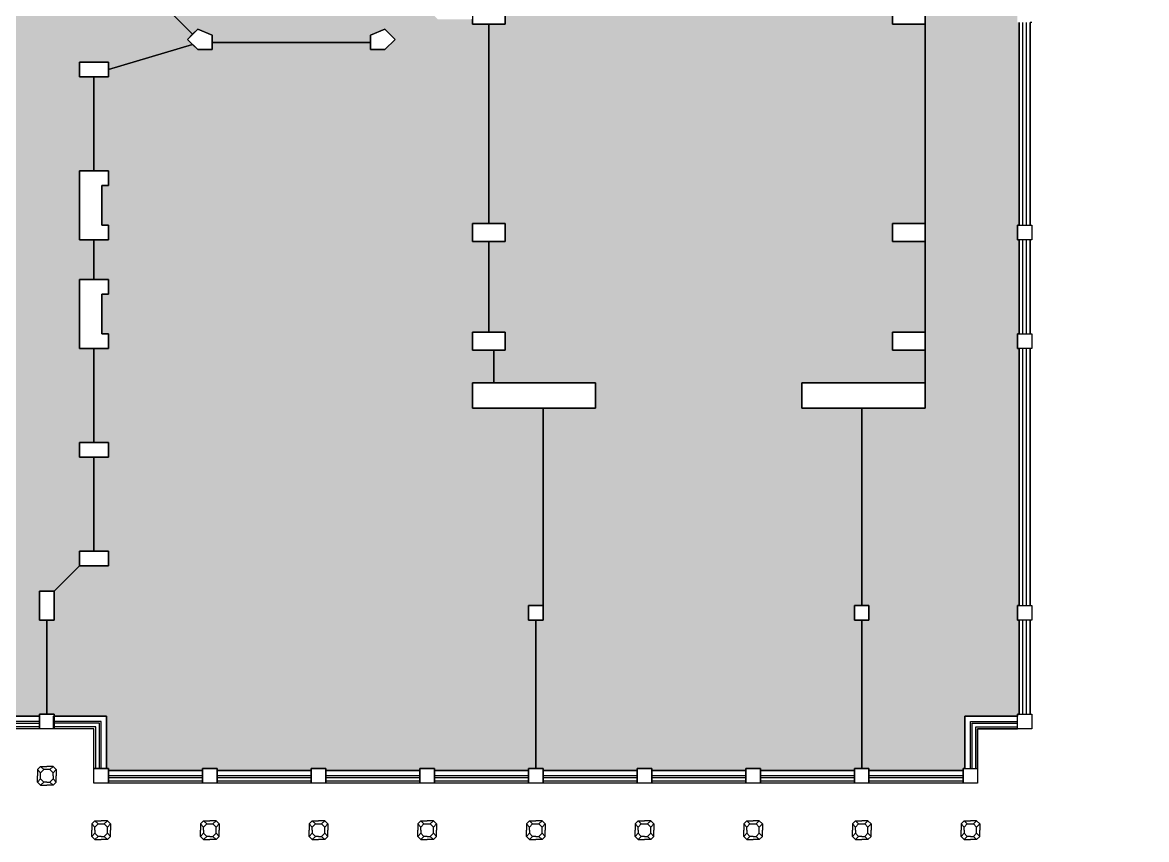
# Model space of a CAD drawing. Extents: x -78184 to 97130, y -50184 to 40272.
# Drawn here: x 4208 to 35244, y -41587 to -19029 of the extents above; entities that cross this region are included whole.
import ezdxf

# ---------------------------------------------------------------- set-up
doc = ezdxf.new("R2010")
doc.units = 0
doc.header["$LTSCALE"] = 750
doc.header["$MEASUREMENT"] = 0
for name, color, linetype in [('GROS$', 1, 'CONTINUOUS'), ('HL-TMP', 7, 'CONTINUOUS'), ('RM$', 5, 'CONTINUOUS'), ('WA_EXT', 7, 'CONTINUOUS'), ('WN', 4, 'CONTINUOUS')]:
    doc.layers.add(name, color=color, linetype=linetype)

msp = doc.modelspace()

# ---------------------------------------------------------------- hatches: boundary and pattern name
at = {"layer": 'HL-TMP', "linetype": 'Continuous', "true_color": 0x99cce0}
msp.add_hatch(color=151, dxfattribs=at).paths.add_polyline_path([(-13119, 10972), (-13319, 10972), (-13319, 11772), (-13119, 11772), (-13119, 15272), (-13406, 15393), (-13519, 15672), (-13403, 15954), (-13119, 16072), (-13119, 21372), (-13419, 21372), (-13419, 21972), (-13119, 21972), (-13119, 27372), (-13419, 27372), (-13419, 27972), (-13119, 27972), (-13119, 31897), (-13319, 31897), (-13319, 32447), (-12919, 32447), (-12919, 31897), (-13119, 31897), (-13119, 27972), (-12819, 27972), (-12819, 27372), (-13119, 27372), (-13119, 21972), (-12819, 21972), (-12819, 21372), (-13119, 21372), (-13119, 16072), (-12833, 15951), (-12719, 15672), (-12831, 15395), (-13119, 15272), (-13119, 11772), (-12919, 11772), (-12919, 10972), (-13119, 10972), (-13119, 5372), (-12919, 5372), (-12919, 5172), (-10219, 5172), (-10219, 5372), (-10019, 5372), (-10019, 4972), (-10219, 4972), (-10219, 5172), (-12919, 5172), (-12919, 4972), (-13119, 4972), (-13119, -628), (-12919, -628), (-12919, -1028), (-13119, -1028), (-13119, -6628), (-12919, -6628), (-12919, -7028), (-13119, -7028), (-13119, -12628), (-12919, -12628), (-12919, -13028), (-13119, -13028), (-13119, -15628), (-12919, -15628), (-9919, -15628), (-7319, -15628), (-6919, -15628), (-6919, -16428), (-7119, -16428), (-7119, -22468), (-6919, -22468), (-6919, -23328), (-7119, -23328), (-7119, -27828), (-6919, -27828), (-6919, -28688), (-7119, -28688), (-7119, -34728), (-6919, -34728), (-6919, -35528), (-7119, -35528), (-7119, -38128), (-6919, -38128), (-6919, -38178), (-5819, -38178), (-5819, -38128), (-5419, -38128), (-5419, -38178), (-4119, -38178), (-4119, -35528), (-4319, -35528), (-4319, -34728), (-4119, -34728), (-4119, -28688), (-4229, -28688), (-4229, -22468), (-4119, -22468), (-4119, -16128), (-4419, -16128), (-4419, -15528), (-3819, -15528), (-3819, -16128), (-4119, -16128), (-4119, -22468), (-4009, -22468), (-4009, -28688), (-4119, -28688), (-4119, -34728), (-3919, -34728), (-3919, -35528), (-4119, -35528), (-4119, -38178), (-1319, -38178), (-1319, -38128), (-1119, -38128), (-1119, -35528), (-1319, -35528), (-1319, -34428), (-1119, -34428), (-1119, -28688), (-1319, -28688), (-1319, -22468), (-1119, -22468), (-1119, -16728), (-1319, -16728), (-1319, -15628), (-3519, -13028), (-4319, -13028), (-4319, -12628), (-3519, -12628), (-3519, -7028), (-4319, -7028), (-4319, -6628), (-3519, -6628), (-3519, -1028), (-4319, -1028), (-4319, -628), (-3519, -628), (-3519, 4972), (-4319, 4972), (-4319, 5372), (-3919, 5372), (-3919, 10872), (-4419, 10872), (-4419, 11472), (-4341, 11472), (-4119, 11472), (-4119, 15272), (-4402, 15389), (-4519, 15672), (-4397, 15960), (-4119, 16072), (-4119, 21372), (-4419, 21372), (-4419, 21972), (-4119, 21972), (-4119, 27372), (-4419, 27372), (-4419, 27972), (-4119, 27972), (-4119, 31897), (-4319, 31897), (-4319, 32447), (-3919, 32447), (-3919, 31897), (-4119, 31897), (-4119, 27972), (-3819, 27972), (-3819, 27372), (-4119, 27372), (-4119, 21972), (-3819, 21972), (-3819, 21372), (-4119, 21372), (-4119, 16072), (-3826, 15944), (-3719, 15672), (-3861, 15366), (-4119, 15272), (-4119, 11472), (-3819, 11472), (-3819, 10872), (-3919, 10872), (-3919, 5372), (-3519, 5372), (-3519, -13028), (-1319, -15628), (-919, -15628), (-919, -16728), (-1119, -16728), (-1119, -22468), (-919, -22468), (-919, -28688), (-1119, -28688), (-1119, -34428), (-919, -34428), (-919, -35528), (-1119, -35528), (-1119, -38128), (-919, -38128), (-919, -38178), (4681, -38178), (4681, -38128), (4881, -38128), (4881, -35528), (4681, -35528), (4681, -34728), (5081, -34728), (5781, -34028), (5781, -33628), (6181, -33628), (6181, -31028), (5781, -31028), (5781, -30628), (6181, -30628), (6181, -28028), (5781, -28028), (5781, -26128), (6181, -26128), (6181, -25028), (5781, -25028), (5781, -23128), (6181, -23128), (6181, -20528), (5781, -20528), (5781, -20128), (6581, -20128), (6581, -20328), (8906, -19637), (8765, -19495), (8906, -19354), (8105, -18552), (7963, -18694), (7681, -18411), (7681, -18011), (6581, -17528), (5781, -17528), (5781, -17128), (5081, -16428), (4681, -16428), (4681, -15628), (5081, -15628), (5081, -16428), (5781, -17128), (6581, -17128), (6581, -17528), (7681, -18011), (7881, -18011), (7881, -16028), (7681, -16028), (7681, -15628), (7881, -15628), (7881, -13028), (7681, -13028), (7681, -12828), (6581, -12828), (6581, -13028), (5781, -13028), (5781, -12628), (6181, -12628), (6181, -7028), (5781, -7028), (5781, -6628), (6181, -6628), (6181, -1028), (5781, -1028), (5781, -628), (6181, -628), (6181, 4972), (5781, 4972), (5781, 5372), (6181, 5372), (6181, 10972), (5781, 10972), (5781, 11372), (6581, 11372), (6581, 10972), (6181, 10972), (6181, 5372), (6581, 5372), (6581, 4972), (6181, 4972), (6181, -628), (6581, -628), (6581, -1028), (6181, -1028), (6181, -6628), (6581, -6628), (6581, -7028), (6181, -7028), (6181, -12628), (6581, -12628), (6581, -12828), (7681, -12828), (7681, -12628), (7881, -12628), (8081, -12628), (8081, -13028), (7881, -13028), (7881, -15628), (8081, -15628), (8081, -16028), (7881, -16028), (7881, -18011), (8081, -18011), (8246, -18411), (8105, -18552), (8906, -19354), (9048, -19213), (9448, -19378), (9448, -19578), (13813, -19578), (13813, -19378), (14213, -19213), (14496, -19495), (14213, -19778), (13813, -19778), (13813, -19578), (9448, -19578), (9448, -19778), (9048, -19778), (8906, -19637), (6581, -20328), (6581, -20528), (6181, -20528), (6181, -23128), (6581, -23128), (6581, -23528), (6401, -23528), (6401, -24628), (6581, -24628), (6581, -25028), (6181, -25028), (6181, -26128), (6581, -26128), (6581, -26528), (6401, -26528), (6401, -27628), (6581, -27628), (6581, -28028), (6181, -28028), (6181, -30628), (6581, -30628), (6581, -31028), (6181, -31028), (6181, -33628), (6581, -33628), (6581, -34028), (5781, -34028), (5081, -34728), (5081, -35528), (4881, -35528), (4881, -38128), (5081, -38128), (5081, -38178), (6531, -38178), (6531, -39628), (6581, -39628), (6581, -39678), (9181, -39678), (9181, -39628), (9581, -39628), (9581, -39678), (12181, -39678), (12181, -39628), (12581, -39628), (12581, -39678), (15181, -39678), (15181, -39628), (15581, -39628), (15581, -39678), (18181, -39678), (18181, -39628), (18381, -39628), (18381, -35528), (18181, -35528), (18181, -35128), (18581, -35128), (18581, -29678), (16631, -29678), (16631, -28978), (17226, -28978), (17226, -28078), (16631, -28078), (16631, -27578), (17081, -27578), (17081, -25078), (16631, -25078), (16631, -24578), (17081, -24578), (17081, -19078), (16631, -19078), (16631, -18938), (15675, -18938), (15361, -18631), (15298, -18694), (15015, -18411), (15181, -18011), (15271, -18011), (15271, -16028), (15181, -16028), (15181, -15628), (15381, -15628), (15381, -13028), (15181, -13028), (15181, -12628), (15581, -12628), (15581, -12828), (16631, -12828), (16631, -12578), (17081, -12578), (17081, -7078), (16631, -7078), (16631, -6578), (17081, -6578), (17081, -1078), (16631, -1078), (16631, -578), (17081, -578), (17081, 4922), (16631, 4922), (16631, 5422), (17531, 5422), (17531, 4922), (17081, 4922), (17081, -578), (17531, -578), (17531, -1078), (17081, -1078), (17081, -6578), (17531, -6578), (17531, -7078), (17081, -7078), (17081, -12578), (17531, -12578), (17531, -13078), (16631, -13078), (16631, -12828), (15581, -12828), (15581, -13028), (15381, -13028), (15381, -15628), (15581, -15628), (15581, -15718), (16521, -15718), (16521, -15938), (15581, -15938), (15581, -16028), (15491, -16028), (15491, -18011), (15581, -18011), (15581, -18411), (15516, -18475), (15764, -18718), (16631, -18718), (16631, -18578), (17531, -18578), (17531, -19078), (17081, -19078), (17081, -24578), (17531, -24578), (17531, -25078), (17081, -25078), (17081, -27578), (17531, -27578), (17531, -28078), (17226, -28078), (17226, -28978), (20031, -28978), (20031, -29678), (18581, -29678), (18581, -35128), (18581, -35528), (18381, -35528), (18381, -39628), (18581, -39628), (18581, -39678), (21181, -39678), (21181, -39628), (21581, -39628), (21581, -39678), (24181, -39678), (24181, -39628), (24581, -39628), (24581, -39678), (27181, -39678), (27181, -39628), (27381, -39628), (27381, -35528), (27181, -35528), (27181, -35128), (27381, -35128), (27381, -29678), (25731, -29678), (25731, -28978), (29131, -28978), (29131, -28078), (28231, -28078), (28231, -27578), (29131, -27578), (29131, -25078), (28231, -25078), (28231, -24578), (29131, -24578), (29131, -19078), (28231, -19078), (28231, -18578), (29131, -18578), (29131, -13078), (28231, -13078), (28231, -12578), (29131, -12578), (29131, -7078), (28231, -7078), (28231, -6578), (29131, -6578), (29131, -1078), (28231, -1078), (28231, -578), (29131, -578), (29131, 4922), (28231, 4922), (28231, 5422), (29131, 5422), (29131, -28978), (29131, -29678), (27381, -29678), (27381, -35128), (27581, -35128), (27581, -35528), (27381, -35528), (27381, -39628), (27581, -39628), (27581, -39678), (30181, -39678), (30181, -39628), (30231, -39628), (30231, -38178), (31681, -38178), (31681, -38128), (31732, -38128), (31732, -35528), (31681, -35528), (31681, -35128), (31732, -35128), (31732, -28028), (31681, -28028), (31681, -27628), (31732, -27628), (31732, -25028), (31681, -25028), (31681, -24628), (31732, -24628), (31732, -19028), (31681, -19028), (31681, -18628), (31732, -18628), (31732, -13028), (31681, -13028), (31681, -12628), (31732, -12628), (31732, -7028), (31681, -7028), (31681, -6628), (32081, -6628), (32081, -6828), (33181, -6828), (33181, -6628), (33581, -6628), (33581, -6828), (39181, -6828), (39181, -6628), (39381, -6628), (39381, -1028), (39181, -1028), (39181, -628), (39381, -628), (37995, 4042), (37481, 4042), (37481, 4242), (35281, 4242), (35281, 4042), (34766, 4042), (32081, -628), (32081, -1028), (31681, -1028), (31681, -628), (32081, -628), (34766, 4042), (34506, 4487), (34679, 4587), (32081, 7972), (31681, 7972), (31681, 8372), (32081, 8372), (32081, 7972), (34679, 4587), (34852, 4688), (34995, 4442), (35281, 4442), (35281, 4242), (37481, 4242), (37481, 4442), (37766, 4442), (37909, 4688), (38255, 4487), (37995, 4042), (39381, -628), (39581, -628), (39581, -1028), (39381, -1028), (39381, -6628), (39581, -6628), (39581, -6828), (42181, -6828), (42181, -6628), (42581, -6628), (42581, -6828), (46921, -6828), (46921, -2024), (46021, -465), (46540, -165), (47440, -1724), (46921, -2024), (46921, -6828), (48181, -6828), (48181, -6628), (48581, -6628), (48581, -6828), (51181, -6828), (51181, -6628), (51581, -6628), (51581, -6828), (57181, -6828), (57181, -6628), (57581, -6628), (57581, -6828), (60181, -6828), (60181, -6628), (60581, -6628), (60581, -6828), (66181, -6828), (66181, -6628), (66381, -6628), (66381, -2028), (56336, -2028), (56336, -1028), (56181, -1028), (56181, -628), (56336, -628), (56336, 4278), (56086, 3845), (55644, 3590), (55344, 4110), (55645, 4284), (56181, 5211), (56181, 5559), (56361, 5559), (56361, 7372), (39488, 7372), (39956, 8181), (39161, 8641), (39161, 10927), (31217, 10927), (30872, 10726), (30728, 10972), (15436, 10972), (15436, 8989), (15581, 8989), (15581, 8589), (15298, 8306), (15195, 8409), (14394, 7607), (14496, 7505), (14213, 7222), (13813, 7222), (13813, 7367), (9448, 7367), (9448, 7222), (9048, 7222), (8765, 7505), (8867, 7607), (8066, 8409), (7963, 8306), (7681, 8589), (7681, 8989), (7826, 8989), (7826, 10972), (7595, 10972), (7595, 11372), (7771, 11372), (7771, 14172), (7771, 15472), (5781, 15472), (5781, 28684), (6001, 28684), (6001, 29584), (5781, 29584), (5781, 30472), (4681, 30472), (4681, 35222), (-25209, 35222), (-25209, 32447), (-24919, 32447), (-24919, 31897), (-25319, 31897), (-25319, 32337), (-27919, 32337), (-27919, 31897), (-28319, 31897), (-28319, 32337), (-30919, 32337), (-30919, 31897), (-31319, 31897), (-31319, 32337), (-33919, 32337), (-33919, 31897), (-34319, 31897), (-34319, 32337), (-36919, 32337), (-36919, 31897), (-37319, 31897), (-37319, 32337), (-39919, 32337), (-39919, 31897), (-40319, 31897), (-40319, 32447), (-25319, 32447), (-25319, 35222), (-41369, 35222), (-41369, 35972), (-45569, 35972), (-45569, 35222), (-51869, 35222), (-51869, 35122), (-52769, 35122), (-52769, 35222), (-57459, 35222), (-57459, 33272), (-57459, 29212), (-63469, 29212), (-63469, 28922), (-64369, 28922), (-64369, 29212), (-66869, 29212), (-66869, -4428), (-66918, -4428), (-66918, -12349), (-66919, -13829), (-65470, -13829), (-65470, -15277), (-65470, -35128), (-65419, -35128), (-65419, -35528), (-65471, -35528), (-65471, -39628), (-65419, -39628), (-65419, -39678), (-62819, -39678), (-62819, -39628), (-62619, -39628), (-62619, -35528), (-62819, -35528), (-62819, -35128), (-62619, -35128), (-62619, -29678), (-64369, -29678), (-64369, -28978), (-63560, -28978), (-63560, -28078), (-64369, -28078), (-64369, -27578), (-63919, -27578), (-63919, -25078), (-64369, -25078), (-64369, -24578), (-63919, -24578), (-63919, -19078), (-64369, -19078), (-64369, -18578), (-63919, -18578), (-63919, -13078), (-64369, -13078), (-64369, -12578), (-63919, -12578), (-63919, -7078), (-64369, -7078), (-64369, -6578), (-63919, -6578), (-63919, -1078), (-64369, -1078), (-64369, -578), (-63919, -578), (-63919, 4922), (-64369, 4922), (-64369, 5422), (-63919, 5422), (-63919, 10872), (-64419, 10872), (-64419, 11472), (-64119, 11472), (-64119, 16922), (-64369, 16922), (-64369, 17422), (-63919, 17422), (-63919, 22922), (-64369, 22922), (-64369, 23422), (-63469, 23422), (-63469, 23172), (-52769, 23172), (-52769, 23422), (-51869, 23422), (-51869, 28922), (-52769, 28922), (-52769, 29422), (-51869, 29422), (-51869, 23422), (-51869, 22922), (-52769, 22922), (-52769, 23172), (-63469, 23172), (-63469, 22922), (-63919, 22922), (-63919, 17422), (-63469, 17422), (-63469, 16922), (-64119, 16922), (-64119, 11472), (-63819, 11472), (-63819, 10872), (-63919, 10872), (-63919, 5422), (-63469, 5422), (-63469, 4922), (-63919, 4922), (-63919, -578), (-63469, -578), (-63469, -1078), (-63919, -1078), (-63919, -6578), (-63469, -6578), (-63469, -7078), (-63919, -7078), (-63919, -12578), (-63469, -12578), (-63469, -13078), (-63919, -13078), (-63919, -18578), (-63469, -18578), (-63469, -19078), (-63919, -19078), (-63919, -24578), (-63469, -24578), (-63469, -25078), (-63919, -25078), (-63919, -27578), (-63469, -27578), (-63469, -28078), (-63560, -28078), (-63560, -28978), (-60969, -28978), (-60969, -29678), (-62619, -29678), (-62619, -35128), (-62419, -35128), (-62419, -35528), (-62619, -35528), (-62619, -39628), (-62419, -39628), (-62419, -39678), (-59819, -39678), (-59819, -39628), (-59419, -39628), (-59419, -39678), (-56819, -39678), (-56819, -39628), (-56419, -39628), (-56419, -39678), (-53819, -39678), (-53819, -39628), (-53619, -39628), (-53619, -35528), (-53819, -35528), (-53819, -35128), (-53619, -35128), (-53619, -29678), (-55269, -29678), (-55269, -28978), (-51869, -28978), (-51869, -28078), (-52769, -28078), (-52769, -27578), (-51869, -27578), (-51869, -25078), (-52769, -25078), (-52769, -24578), (-51869, -24578), (-51869, -19078), (-52769, -19078), (-52769, -18578), (-51869, -18578), (-51869, -18718), (-51003, -18718), (-50755, -18475), (-50819, -18411), (-50819, -18011), (-50729, -18011), (-50729, -16028), (-50819, -16028), (-50819, -15938), (-51759, -15938), (-51759, -15718), (-50819, -15718), (-50819, -15628), (-50419, -15628), (-50419, -13028), (-50819, -13028), (-50819, -12628), (-51869, -12628), (-51869, -13078), (-52769, -13078), (-52769, -12578), (-51869, -12578), (-51869, -7078), (-52769, -7078), (-52769, -6578), (-51869, -6578), (-51869, -1078), (-52769, -1078), (-52769, -578), (-51869, -578), (-51869, 4922), (-52769, 4922), (-52769, 5422), (-51869, 5422), (-51869, 5172), (-50919, 5172), (-50919, 5372), (-50319, 5372), (-50319, 5172), (-47169, 5172), (-47169, 5372), (-46569, 5372), (-46569, 5172), (-43419, 5172), (-43419, 5372), (-42819, 5372), (-42819, 10972), (-43419, 10972), (-43419, 11172), (-46569, 11172), (-46569, 10972), (-47169, 10972), (-47169, 11172), (-50319, 11172), (-50319, 10972), (-50919, 10972), (-50919, 11372), (-51869, 11372), (-51869, 10872), (-56869, 10872), (-56869, 11472), (-51869, 11472), (-51869, 11372), (-50919, 11372), (-50319, 11372), (-50319, 11172), (-47169, 11172), (-47169, 11372), (-46569, 11372), (-46569, 11172), (-43419, 11172), (-43419, 11372), (-43119, 11372), (-43119, 15472), (-43539, 15472), (-43539, 15762), (-45199, 15762), (-45365, 15762), (-45365, 15472), (-50819, 15472), (-50819, 15672), (-51869, 15672), (-51869, 15422), (-52769, 15422), (-52769, 15922), (-52485, 15922), (-52485, 16922), (-52769, 16922), (-52769, 17422), (-51869, 17422), (-51869, 16922), (-52375, 16922), (-52375, 15922), (-51869, 15922), (-51869, 15672), (-50819, 15672), (-50819, 15872), (-50719, 15872), (-50719, 17855), (-50819, 17855), (-50819, 18255), (-50537, 18537), (-50466, 18467), (-49664, 19268), (-49735, 19339), (-49452, 19622), (-49052, 19622), (-49052, 19522), (-44687, 19522), (-44687, 19622), (-44287, 19622), (-44004, 19339), (-44074, 19268), (-43273, 18467), (-43202, 18537), (-42919, 18255), (-42919, 17855), (-43019, 17855), (-43019, 15872), (-42919, 15872), (-42919, 15472), (-43119, 15472), (-43119, 11372), (-42819, 11372), (-42819, 4972), (-43419, 4972), (-43419, 5172), (-46569, 5172), (-46569, 4972), (-47169, 4972), (-47169, 5172), (-50319, 5172), (-50319, 4972), (-50919, 4972), (-50919, 5172), (-51869, 5172), (-51869, -7078), (-51869, -12628), (-50419, -12628), (-50419, -15628), (-50419, -16028), (-50509, -16028), (-50509, -18011), (-50419, -18011), (-50254, -18411), (-50537, -18694), (-50600, -18631), (-50913, -18938), (-49735, -19495), (-49452, -19213), (-49052, -19378), (-49052, -19778), (-49452, -19778), (-49735, -19495), (-50913, -18938), (-51869, -18938), (-51869, -19078), (-51869, -24578), (-51869, -28978), (-51869, -29678), (-53619, -29678), (-53619, -35128), (-53419, -35128), (-53419, -35528), (-53619, -35528), (-53619, -39628), (-53419, -39628), (-53419, -39678), (-50819, -39678), (-50819, -39628), (-50419, -39628), (-50419, -39678), (-47819, -39678), (-47819, -39628), (-47419, -39628), (-47419, -39678), (-44819, -39678), (-44819, -39628), (-44419, -39628), (-44419, -39678), (-41819, -39678), (-41819, -39628), (-41769, -39628), (-41769, -38178), (-40304, -38178), (-40304, -38128), (-40104, -38128), (-40104, -35528), (-40319, -35528), (-40319, -34728), (-41019, -34028), (-41819, -34028), (-41819, -33628), (-41019, -33628), (-41019, -31028), (-41819, -31028), (-41819, -30628), (-41019, -30628), (-41019, -28028), (-41819, -28028), (-41819, -27628), (-41639, -27628), (-41639, -26528), (-41819, -26528), (-41819, -26128), (-41019, -26128), (-41019, -25028), (-41819, -25028), (-41819, -24628), (-41639, -24628), (-41639, -23528), (-41819, -23528), (-41819, -23128), (-41019, -23128), (-41019, -20528), (-41819, -20528), (-41819, -20128), (-41019, -20128), (-41019, -17528), (-41819, -17528), (-42919, -18011), (-42919, -18411), (-43202, -18694), (-43485, -18411), (-44287, -19213), (-44004, -19495), (-44287, -19778), (-44687, -19778), (-44687, -19378), (-44287, -19213), (-43485, -18411), (-43319, -18011), (-42919, -18011), (-41819, -17528), (-41819, -17128), (-42919, -16028), (-43319, -16028), (-43319, -15628), (-42919, -15628), (-42919, -16028), (-41819, -17128), (-41019, -17128), (-40319, -16428), (-40319, -15628), (-41019, -13028), (-41819, -13028), (-41819, -12628), (-42919, -12628), (-42919, -13028), (-43319, -13028), (-43319, -12628), (-41819, -12628), (-41019, -12628), (-41019, -7028), (-41819, -7028), (-41819, -6628), (-41019, -6628), (-41019, -1028), (-41819, -1028), (-41819, -628), (-41019, -628), (-41019, 4972), (-41819, 4972), (-41819, 5372), (-41019, 5372), (-41019, 10972), (-41819, 10972), (-41819, 11372), (-41019, 11372), (-41019, 15472), (-41819, 15472), (-41819, 15872), (-41019, 15872), (-41019, 21472), (-41819, 21472), (-41819, 21872), (-41019, 21872), (-41019, 27472), (-41819, 27472), (-41819, 27872), (-41019, 27872), (-41019, 30472), (-41819, 30472), (-41819, 30872), (-41019, 30872), (-41019, 21872), (-41019, -12628), (-41019, -13028), (-40319, -15628), (-39919, -15628), (-39919, -16428), (-40319, -16428), (-41019, -17128), (-41019, -33628), (-41019, -34028), (-40319, -34728), (-40119, -34728), (-39919, -34728), (-39919, -35528), (-40104, -35528), (-40104, -38128), (-39904, -38128), (-39904, -38178), (-34319, -38178), (-34319, -38128), (-34119, -38128), (-34119, -35528), (-34319, -35528), (-34319, -34428), (-34119, -34428), (-34119, -28688), (-34319, -28688), (-34319, -22468), (-33919, -22468), (-33919, -28688), (-31229, -28688), (-31229, -22468), (-31009, -22468), (-31009, -28688), (-28319, -28688), (-28319, -27828), (-27919, -27828), (-27919, -23328), (-28319, -23328), (-28319, -22468), (-27919, -22468), (-27919, -28688), (-34119, -28688), (-34119, -34428), (-33919, -34428), (-33919, -35528), (-34119, -35528), (-34119, -38128), (-33919, -38128), (-33919, -38178), (-29819, -38178), (-29819, -38128), (-29419, -38128), (-29419, -38178), (-28319, -38178), (-28319, -38128), (-27919, -38128), (-27919, -38178), (-25319, -38178), (-25319, -38128), (-24919, -38128), (-24919, -38178), (-23819, -38178), (-23819, -38128), (-23419, -38128), (-23419, -38178), (-20819, -38178), (-20819, -38128), (-20419, -38128), (-20419, -38178), (-19319, -38178), (-19319, -38128), (-18919, -38128), (-18919, -38178), (-16319, -38178), (-16319, -38128), (-15919, -38128), (-15919, -38178), (-14819, -38178), (-14819, -38128), (-14419, -38128), (-14419, -38178), (-13119, -38178), (-13119, -35528), (-13319, -35528), (-13319, -34728), (-15919, -34728), (-15919, -35528), (-16319, -35528), (-16319, -34728), (-18919, -34728), (-18919, -35528), (-19319, -35528), (-19319, -34728), (-21919, -34728), (-21919, -35528), (-22319, -35528), (-22319, -34728), (-24919, -34728), (-24919, -35528), (-25319, -35528), (-25319, -34728), (-27919, -34728), (-27919, -35528), (-28319, -35528), (-28319, -34728), (-30919, -34728), (-30919, -35528), (-31319, -35528), (-31319, -34728), (-12919, -34728), (-12919, -35528), (-13119, -35528), (-13119, -38178), (-11819, -38178), (-11819, -38128), (-11619, -38128), (-11419, -38128), (-11419, -38178), (-10319, -38178), (-10319, -38128), (-10119, -38128), (-10119, -35528), (-10319, -35528), (-10319, -34728), (-10119, -34728), (-10119, -28688), (-13609, -28688), (-13609, -28088), (-16009, -28088), (-16009, -28688), (-19229, -28688), (-19229, -28088), (-21629, -28088), (-21629, -28688), (-25229, -28688), (-25229, -22468), (-21899, -22468), (-20429, -22468), (-16819, -22468), (-13919, -22468), (-10279, -22468), (-10009, -22468), (-10009, -28688), (-10119, -28688), (-10119, -34728), (-9919, -34728), (-9919, -35528), (-10119, -35528), (-10119, -38128), (-9919, -38128), (-9919, -38178), (-7319, -38178), (-7319, -38128), (-7119, -38128), (-7119, -35528), (-7319, -35528), (-7319, -34728), (-7119, -34728), (-7119, -28688), (-7319, -28688), (-7319, -27828), (-7119, -27828), (-7119, -23328), (-7319, -23328), (-7319, -22468), (-7119, -22468), (-7119, -16428), (-7319, -16428), (-7319, -15628), (-9919, -15628), (-9919, -16428), (-10319, -16428), (-10319, -15628), (-12919, -15628), (-12919, -16428), (-13319, -16428), (-13319, -16028), (-15919, -16028), (-15919, -16428), (-16319, -16428), (-16319, -16028), (-18919, -16028), (-18919, -16428), (-19319, -16428), (-19319, -16028), (-21919, -16028), (-21919, -16428), (-22319, -16428), (-22319, -16028), (-24919, -16028), (-24919, -16428), (-25319, -16428), (-25319, -16028), (-27919, -16028), (-27919, -16428), (-28319, -16428), (-28319, -16028), (-30919, -16028), (-30919, -16428), (-31319, -16428), (-31319, -16028), (-33919, -16028), (-33919, -16728), (-34319, -16728), (-34319, -16178), (-34319, -15628), (-33919, -15628), (-33919, -16028), (-31319, -16028), (-31319, -15628), (-31119, -15628), (-31119, -13028), (-31719, -13028), (-31719, -12628), (-31319, -12628), (-31319, -7028), (-31719, -7028), (-31719, -6628), (-31319, -6628), (-31319, -1028), (-31719, -1028), (-31719, -628), (-31319, -628), (-31319, 4972), (-31719, 4972), (-31719, 5372), (-31319, 5372), (-31319, 10872), (-31419, 10872), (-31419, 11472), (-31119, 11472), (-31119, 15272), (-31423, 15411), (-31519, 15672), (-31390, 15966), (-31119, 16072), (-31119, 21372), (-31419, 21372), (-31419, 21972), (-31119, 21972), (-31119, 27372), (-31419, 27372), (-31419, 27972), (-30819, 27972), (-30819, 27372), (-31119, 27372), (-31119, 21972), (-30819, 21972), (-30819, 21372), (-31119, 21372), (-31119, 16072), (-30836, 15954), (-30719, 15672), (-30830, 15395), (-31119, 15272), (-31119, 11472), (-30819, 11472), (-30819, 10872), (-31319, 10872), (-31319, 5372), (-30919, 5372), (-30919, 4972), (-31319, 4972), (-31319, -628), (-30919, -628), (-30919, -1028), (-31319, -1028), (-31319, -6628), (-30919, -6628), (-30919, -7028), (-31319, -7028), (-31319, -12628), (-30919, -12628), (-30919, -13028), (-31119, -13028), (-31119, -15628), (-30919, -15628), (-30919, -16028), (-28319, -16028), (-28319, -15628), (-27919, -15628), (-27919, -16028), (-25319, -16028), (-25319, -15628), (-24919, -15628), (-24919, -16028), (-22319, -16028), (-22319, -15628), (-22119, -15628), (-22119, -13028), (-22319, -13028), (-22319, -12628), (-22119, -12628), (-22119, -7028), (-22319, -7028), (-22319, -6628), (-22119, -6628), (-22119, -1028), (-22319, -1028), (-22319, -628), (-22119, -628), (-22119, 4972), (-22319, 4972), (-22319, 5372), (-22119, 5372), (-22119, 10972), (-22319, 10972), (-22319, 11772), (-22119, 11772), (-22119, 15272), (-22409, 15396), (-22519, 15672), (-22400, 15957), (-22119, 16072), (-22119, 21372), (-22419, 21372), (-22419, 21972), (-22119, 21972), (-22119, 27372), (-22419, 27372), (-22419, 27972), (-22119, 27972), (-22119, 31897), (-22319, 31897), (-22319, 32447), (-21919, 32447), (-21919, 32172), (-19319, 32172), (-19319, 32447), (-18919, 32447), (-18919, 32172), (-16319, 32172), (-16319, 32447), (-15919, 32447), (-15919, 31897), (-16319, 31897), (-16319, 32172), (-18919, 32172), (-18919, 31897), (-19319, 31897), (-19319, 32172), (-21919, 32172), (-21919, 31897), (-22119, 31897), (-22119, 27972), (-21819, 27972), (-21819, 27372), (-22119, 27372), (-22119, 21972), (-21819, 21972), (-21819, 21372), (-22119, 21372), (-22119, 16072), (-21844, 15962), (-21719, 15672), (-21844, 15382), (-22119, 15272), (-22119, 11772), (-21919, 11772), (-21919, 10972), (-22119, 10972), (-22119, 5372), (-21919, 5372), (-21919, 4972), (-22119, 4972), (-22119, -628), (-21919, -628), (-21919, -1028), (-22119, -1028), (-22119, -6628), (-21919, -6628), (-21919, -7028), (-22119, -7028), (-22119, -12628), (-21919, -12628), (-21919, -13028), (-22119, -13028), (-22119, -15628), (-21919, -15628), (-21919, -16028), (-19319, -16028), (-19319, -15628), (-18919, -15628), (-18919, -16028), (-16319, -16028), (-16319, -15628), (-15919, -15628), (-15919, -16028), (-13319, -16028), (-13319, -15628), (-13119, -15628), (-13119, -13028), (-13319, -13028), (-13319, -12628), (-13119, -12628), (-13119, -7028), (-13319, -7028), (-13319, -6628), (-13119, -6628), (-13119, -1028), (-13319, -1028), (-13319, -628), (-13119, -628), (-13119, 4972), (-13319, 4972), (-13319, 5372), (-13119, 5372)], flags=16)

# ---------------------------------------------------------------- linework, layer by layer
at = {"layer": 'GROS$', "linetype": 'Continuous', "flags": 128}
for points in [[(31732, -19028), (31732, -24628), (31681, -24628), (31681, -25028), (31732, -25028), (31732, -27628), (31681, -27628), (31681, -28028), (31732, -28028), (31732, -35128), (31681, -35128), (31681, -35528), (31732, -35528), (31732, -38128), (31681, -38128), (31681, -38178), (30231, -38178), (30231, -39628), (30181, -39628), (30181, -39678), (27581, -39678), (27581, -39628), (27381, -39628), (27381, -35528), (27581, -35528), (27581, -35128), (27381, -35128), (27381, -29678), (29131, -29678), (29131, -28978), (29131, 5422)], [(8105, -18552), (8906, -19354), (8765, -19495), (8906, -19637), (6581, -20328), (6581, -20128), (5781, -20128), (5781, -20528), (6181, -20528), (6181, -23128), (5781, -23128), (5781, -25028), (6181, -25028), (6181, -26128), (5781, -26128), (5781, -28028), (6181, -28028), (6181, -30628), (5781, -30628), (5781, -31028), (6181, -31028), (6181, -33628), (5781, -33628), (5781, -34028), (5081, -34728), (4681, -34728), (4681, -35528), (4881, -35528), (4881, -38128), (4681, -38128), (4681, -38178), (-919, -38178)], [(16631, -18938), (16631, -19078), (17081, -19078), (17081, -24578), (16631, -24578), (16631, -25078), (17081, -25078), (17081, -27578), (16631, -27578), (16631, -28078), (17226, -28078), (17226, -28978), (16631, -28978), (16631, -29678), (18581, -29678), (18581, -35128), (18181, -35128), (18181, -35528), (18381, -35528), (18381, -39628), (18181, -39628), (18181, -39678), (15581, -39678), (15581, -39628), (15181, -39628), (15181, -39678), (12581, -39678), (12581, -39628), (12181, -39628), (12181, -39678), (9581, -39678), (9581, -39628), (9181, -39628), (9181, -39678), (6581, -39678), (6581, -39628), (6531, -39628), (6531, -38178), (5081, -38178), (5081, -38128), (4881, -38128), (4881, -35528), (5081, -35528), (5081, -34728), (5781, -34028), (6581, -34028), (6581, -33628), (6181, -33628), (6181, -31028), (6581, -31028), (6581, -30628), (6181, -30628), (6181, -28028), (6581, -28028), (6581, -27628), (6401, -27628), (6401, -26528), (6581, -26528), (6581, -26128), (6181, -26128), (6181, -25028), (6581, -25028), (6581, -24628), (6401, -24628), (6401, -23528), (6581, -23528), (6581, -23128), (6181, -23128), (6181, -20528), (6581, -20528), (6581, -20328), (8906, -19637), (9048, -19778), (9448, -19778), (9448, -19578), (13813, -19578), (13813, -19778), (14213, -19778), (14496, -19495), (14213, -19213), (13813, -19378), (13813, -19578), (9448, -19578), (9448, -19378), (9048, -19213), (8906, -19354), (8105, -18552)], [(28231, -18578), (28231, -19078), (29131, -19078), (29131, -24578), (28231, -24578), (28231, -25078), (29131, -25078), (29131, -27578), (28231, -27578), (28231, -28078), (29131, -28078), (29131, -28978), (25731, -28978), (25731, -29678), (27381, -29678), (27381, -35128), (27181, -35128), (27181, -35528), (27381, -35528), (27381, -39628), (27181, -39628), (27181, -39678), (24581, -39678), (24581, -39628), (24181, -39628), (24181, -39678), (21581, -39678), (21581, -39628), (21181, -39628), (21181, -39678), (18581, -39678), (18581, -39628), (18381, -39628), (18381, -35528), (18581, -35528), (18581, -35128), (18581, -29678), (20031, -29678), (20031, -28978), (17226, -28978), (17226, -28078), (17531, -28078), (17531, -27578), (17081, -27578), (17081, -25078), (17531, -25078), (17531, -24578), (17081, -24578), (17081, -19078), (17531, -19078), (17531, -18578)], [(32081, -19028), (32029, -19030), (32029, -24628), (32081, -24628), (32081, -25028), (32029, -25028), (32029, -27628), (32081, -27628), (32081, -28028), (32029, -28028), (32029, -35128), (32081, -35128), (32081, -35528), (32029, -35528), (32029, -38128), (32081, -38128), (32081, -38528), (30581, -38528), (30581, -40028), (6181, -40028), (6181, -38528), (-41419, -38528)]]:
    msp.add_lwpolyline(points, dxfattribs=at)
at = {"layer": 'RM$', "linetype": 'Continuous', "flags": 128}
for points in [[(29131, 5422), (29131, -28978), (29131, -29678), (27381, -29678), (27381, -35128), (27581, -35128), (27581, -35528), (27381, -35528), (27381, -39628), (27581, -39628), (27581, -39678), (30181, -39678), (30181, -39628), (30231, -39628), (30231, -38178), (31681, -38178), (31681, -38128), (31732, -38128), (31732, -35528), (31681, -35528), (31681, -35128), (31732, -35128), (31732, -28028), (31681, -28028), (31681, -27628), (31732, -27628), (31732, -25028), (31681, -25028), (31681, -24628), (31732, -24628), (31732, -19028)], [(-919, -38178), (4681, -38178), (4681, -38128), (4881, -38128), (4881, -35528), (4681, -35528), (4681, -34728), (5081, -34728), (5781, -34028), (5781, -33628), (6181, -33628), (6181, -31028), (5781, -31028), (5781, -30628), (6181, -30628), (6181, -28028), (5781, -28028), (5781, -26128), (6181, -26128), (6181, -25028), (5781, -25028), (5781, -23128), (6181, -23128), (6181, -20528), (5781, -20528), (5781, -20128), (6581, -20128), (6581, -20328), (8906, -19637), (8765, -19495), (8906, -19354), (8105, -18552)], [(8105, -18552), (8906, -19354), (9048, -19213), (9448, -19378), (9448, -19578), (13813, -19578), (13813, -19378), (14213, -19213), (14496, -19495), (14213, -19778), (13813, -19778), (13813, -19578), (9448, -19578), (9448, -19778), (9048, -19778), (8906, -19637), (6581, -20328), (6581, -20528), (6181, -20528), (6181, -23128), (6581, -23128), (6581, -23528), (6401, -23528), (6401, -24628), (6581, -24628), (6581, -25028), (6181, -25028), (6181, -26128), (6581, -26128), (6581, -26528), (6401, -26528), (6401, -27628), (6581, -27628), (6581, -28028), (6181, -28028), (6181, -30628), (6581, -30628), (6581, -31028), (6181, -31028), (6181, -33628), (6581, -33628), (6581, -34028), (5781, -34028), (5081, -34728), (5081, -35528), (4881, -35528), (4881, -38128), (5081, -38128), (5081, -38178), (6531, -38178), (6531, -39628), (6581, -39628), (6581, -39678), (9181, -39678), (9181, -39628), (9581, -39628), (9581, -39678), (12181, -39678), (12181, -39628), (12581, -39628), (12581, -39678), (15181, -39678), (15181, -39628), (15581, -39628), (15581, -39678), (18181, -39678), (18181, -39628), (18381, -39628), (18381, -35528), (18181, -35528), (18181, -35128), (18581, -35128), (18581, -29678), (16631, -29678), (16631, -28978), (17226, -28978), (17226, -28078), (16631, -28078), (16631, -27578), (17081, -27578), (17081, -25078), (16631, -25078), (16631, -24578), (17081, -24578), (17081, -19078), (16631, -19078), (16631, -18938)], [(17531, -18578), (17531, -19078), (17081, -19078), (17081, -24578), (17531, -24578), (17531, -25078), (17081, -25078), (17081, -27578), (17531, -27578), (17531, -28078), (17226, -28078), (17226, -28978), (20031, -28978), (20031, -29678), (18581, -29678), (18581, -35128), (18581, -35528), (18381, -35528), (18381, -39628), (18581, -39628), (18581, -39678), (21181, -39678), (21181, -39628), (21581, -39628), (21581, -39678), (24181, -39678), (24181, -39628), (24581, -39628), (24581, -39678), (27181, -39678), (27181, -39628), (27381, -39628), (27381, -35528), (27181, -35528), (27181, -35128), (27381, -35128), (27381, -29678), (25731, -29678), (25731, -28978), (29131, -28978), (29131, -28078), (28231, -28078), (28231, -27578), (29131, -27578), (29131, -25078), (28231, -25078), (28231, -24578), (29131, -24578), (29131, -19078), (28231, -19078), (28231, -18578)]]:
    msp.add_lwpolyline(points, dxfattribs=at)
at = {"layer": 'WA_EXT', "linetype": 'Continuous'}
for p, q in [((8765, -19495), (9048, -19213)), ((9048, -19213), (9448, -19378)), ((13813, -19378), (14213, -19213)), ((14496, -19495), (14213, -19213)), ((31732, -24628), (31732, -19030)), ((32029, -24628), (32029, -19030)), ((9048, -19778), (8765, -19495)), ((9448, -19778), (9448, -19378)), ((13813, -19778), (13813, -19378)), ((14213, -19778), (14496, -19495)), ((9048, -19778), (9448, -19778)), ((14213, -19778), (13813, -19778)), ((5781, -20128), (5781, -20528)), ((6581, -20128), (5781, -20128)), ((6581, -20528), (6581, -20128)), ((6581, -20528), (5781, -20528)), ((5781, -25028), (5781, -23128)), ((5781, -23128), (6581, -23128)), ((6581, -23128), (6581, -23528)), ((6401, -23528), (6401, -24628)), ((6581, -23528), (6401, -23528)), ((6401, -24628), (6581, -24628)), ((6581, -25028), (6581, -24628)), ((6581, -25028), (5781, -25028)), ((31732, -27628), (31732, -25028)), ((32029, -27628), (32029, -25028)), ((5781, -28028), (5781, -26128)), ((5781, -26128), (6581, -26128)), ((6581, -26128), (6581, -26528)), ((6401, -26528), (6401, -27628)), ((6581, -26528), (6401, -26528)), ((6401, -27628), (6581, -27628)), ((6581, -28028), (6581, -27628)), ((6581, -28028), (5781, -28028)), ((31732, -35128), (31732, -28028)), ((32029, -35128), (32029, -28028)), ((5781, -30628), (5781, -31028)), ((6581, -30628), (5781, -30628)), ((6581, -31028), (6581, -30628)), ((6581, -31028), (5781, -31028)), ((5781, -33628), (5781, -34028)), ((6581, -33628), (5781, -33628)), ((6581, -34028), (6581, -33628)), ((6581, -34028), (5781, -34028)), ((5081, -34728), (4681, -34728)), ((4681, -35528), (4681, -34728)), ((5081, -35528), (5081, -34728)), ((4681, -35528), (5081, -35528)), ((31732, -38128), (31732, -35528)), ((32029, -38128), (32029, -35528)), ((4622, -39656), (4708, -39570)), ((4708, -39742), (4622, -39656)), ((4622, -39656), (4622, -39828)), ((4794, -39656), (4708, -39570)), ((4708, -39570), (4881, -39570)), ((4708, -39742), (4794, -39656)), ((4881, -39656), (4794, -39656)), ((5053, -39570), (4881, -39570)), ((4967, -39656), (4881, -39656)), ((4967, -39656), (5053, -39570)), ((4967, -39656), (5053, -39742)), ((5139, -39656), (5053, -39570)), ((5053, -39742), (5139, -39656)), ((5139, -39656), (5139, -39828)), ((4622, -40000), (4622, -39828)), ((4708, -39914), (4622, -40000)), ((4622, -40000), (4708, -40087)), ((4708, -39828), (4708, -39742)), ((4708, -39914), (4708, -39828)), ((4794, -40000), (4708, -39914)), ((4794, -40000), (4708, -40087)), ((4881, -40000), (4794, -40000)), ((4881, -40000), (4967, -40000)), ((5053, -39914), (4967, -40000)), ((4967, -40000), (5053, -40087)), ((5053, -39828), (5053, -39742)), ((5053, -39828), (5053, -39914)), ((5053, -39914), (5139, -40000)), ((5139, -40000), (5053, -40087)), ((5139, -40000), (5139, -39828)), ((4708, -40087), (4881, -40087)), ((5053, -40087), (4881, -40087)), ((6122, -41156), (6208, -41070)), ((6208, -41242), (6122, -41156)), ((6122, -41156), (6122, -41328)), ((6294, -41156), (6208, -41070)), ((6208, -41070), (6381, -41070)), ((6294, -41156), (6208, -41242)), ((6208, -41328), (6208, -41242)), ((6294, -41156), (6381, -41156)), ((6553, -41070), (6381, -41070)), ((6381, -41156), (6467, -41156)), ((6467, -41156), (6553, -41070)), ((6553, -41242), (6467, -41156)), ((6639, -41156), (6553, -41070)), ((6553, -41242), (6639, -41156)), ((6553, -41328), (6553, -41242)), ((6639, -41156), (6639, -41328)), ((9122, -41156), (9208, -41070)), ((9208, -41242), (9122, -41156)), ((9122, -41156), (9122, -41328)), ((9294, -41156), (9208, -41070)), ((9208, -41070), (9381, -41070)), ((9294, -41156), (9208, -41242)), ((9208, -41328), (9208, -41242)), ((9294, -41156), (9381, -41156)), ((9553, -41070), (9381, -41070)), ((9381, -41156), (9467, -41156)), ((9467, -41156), (9553, -41070)), ((9553, -41242), (9467, -41156)), ((9639, -41156), (9553, -41070)), ((9553, -41242), (9639, -41156)), ((9553, -41328), (9553, -41242)), ((9639, -41156), (9639, -41328)), ((12122, -41156), (12208, -41070)), ((12208, -41242), (12122, -41156)), ((12122, -41156), (12122, -41328)), ((12294, -41156), (12208, -41070)), ((12208, -41070), (12381, -41070)), ((12294, -41156), (12208, -41242)), ((12208, -41328), (12208, -41242)), ((12294, -41156), (12381, -41156)), ((12553, -41070), (12381, -41070)), ((12381, -41156), (12467, -41156)), ((12467, -41156), (12553, -41070)), ((12553, -41242), (12467, -41156)), ((12639, -41156), (12553, -41070)), ((12553, -41242), (12639, -41156)), ((12553, -41328), (12553, -41242)), ((12639, -41156), (12639, -41328)), ((15122, -41156), (15208, -41070)), ((15208, -41242), (15122, -41156)), ((15122, -41156), (15122, -41328)), ((15294, -41156), (15208, -41070)), ((15208, -41070), (15381, -41070)), ((15294, -41156), (15208, -41242)), ((15208, -41328), (15208, -41242)), ((15294, -41156), (15381, -41156)), ((15553, -41070), (15381, -41070)), ((15381, -41156), (15467, -41156)), ((15467, -41156), (15553, -41070)), ((15553, -41242), (15467, -41156)), ((15639, -41156), (15553, -41070)), ((15553, -41242), (15639, -41156)), ((15553, -41328), (15553, -41242)), ((15639, -41156), (15639, -41328)), ((18122, -41156), (18208, -41070)), ((18208, -41242), (18122, -41156)), ((18122, -41156), (18122, -41328)), ((18294, -41156), (18208, -41070)), ((18208, -41070), (18381, -41070)), ((18294, -41156), (18208, -41242)), ((18208, -41328), (18208, -41242)), ((18294, -41156), (18381, -41156)), ((18553, -41070), (18381, -41070)), ((18381, -41156), (18467, -41156)), ((18467, -41156), (18553, -41070)), ((18553, -41242), (18467, -41156)), ((18639, -41156), (18553, -41070)), ((18553, -41242), (18639, -41156)), ((18553, -41328), (18553, -41242)), ((18639, -41156), (18639, -41328)), ((21122, -41156), (21208, -41070)), ((21208, -41242), (21122, -41156)), ((21122, -41156), (21122, -41328)), ((21294, -41156), (21208, -41070)), ((21208, -41070), (21381, -41070)), ((21294, -41156), (21208, -41242)), ((21208, -41328), (21208, -41242)), ((21294, -41156), (21381, -41156)), ((21553, -41070), (21381, -41070)), ((21381, -41156), (21467, -41156)), ((21467, -41156), (21553, -41070)), ((21553, -41242), (21467, -41156)), ((21639, -41156), (21553, -41070)), ((21553, -41242), (21639, -41156)), ((21553, -41328), (21553, -41242)), ((21639, -41156), (21639, -41328)), ((24122, -41156), (24208, -41070)), ((24208, -41242), (24122, -41156)), ((24122, -41156), (24122, -41328)), ((24294, -41156), (24208, -41070)), ((24208, -41070), (24381, -41070)), ((24294, -41156), (24208, -41242)), ((24208, -41328), (24208, -41242)), ((24294, -41156), (24381, -41156)), ((24553, -41070), (24381, -41070)), ((24381, -41156), (24467, -41156)), ((24467, -41156), (24553, -41070)), ((24553, -41242), (24467, -41156)), ((24639, -41156), (24553, -41070)), ((24553, -41242), (24639, -41156)), ((24553, -41328), (24553, -41242)), ((24639, -41156), (24639, -41328)), ((27122, -41156), (27208, -41070)), ((27208, -41242), (27122, -41156)), ((27122, -41156), (27122, -41328)), ((27294, -41156), (27208, -41070)), ((27208, -41070), (27381, -41070)), ((27294, -41156), (27208, -41242)), ((27208, -41328), (27208, -41242)), ((27294, -41156), (27381, -41156)), ((27553, -41070), (27381, -41070)), ((27381, -41156), (27467, -41156)), ((27467, -41156), (27553, -41070)), ((27553, -41242), (27467, -41156)), ((27639, -41156), (27553, -41070)), ((27553, -41242), (27639, -41156)), ((27553, -41328), (27553, -41242)), ((27639, -41156), (27639, -41328)), ((30122, -41156), (30208, -41070)), ((30208, -41242), (30122, -41156)), ((30122, -41156), (30122, -41328)), ((30294, -41156), (30208, -41070)), ((30208, -41070), (30381, -41070)), ((30294, -41156), (30208, -41242)), ((30208, -41328), (30208, -41242)), ((30294, -41156), (30381, -41156)), ((30553, -41070), (30381, -41070)), ((30381, -41156), (30467, -41156)), ((30467, -41156), (30553, -41070)), ((30553, -41242), (30467, -41156)), ((30639, -41156), (30553, -41070)), ((30553, -41242), (30639, -41156)), ((30553, -41328), (30553, -41242)), ((30639, -41156), (30639, -41328)), ((6122, -41500), (6122, -41328)), ((6208, -41414), (6122, -41500)), ((6122, -41500), (6208, -41587)), ((6208, -41328), (6208, -41414)), ((6208, -41414), (6294, -41500)), ((6294, -41500), (6208, -41587)), ((6208, -41587), (6381, -41587)), ((6381, -41500), (6294, -41500)), ((6381, -41500), (6467, -41500)), ((6553, -41587), (6381, -41587)), ((6467, -41500), (6553, -41414)), ((6467, -41500), (6553, -41587)), ((6553, -41414), (6553, -41328)), ((6553, -41414), (6639, -41500)), ((6639, -41500), (6553, -41587)), ((6639, -41500), (6639, -41328)), ((9122, -41500), (9122, -41328)), ((9208, -41414), (9122, -41500)), ((9122, -41500), (9208, -41587)), ((9208, -41328), (9208, -41414)), ((9208, -41414), (9294, -41500)), ((9294, -41500), (9208, -41587)), ((9208, -41587), (9381, -41587)), ((9381, -41500), (9294, -41500)), ((9381, -41500), (9467, -41500)), ((9553, -41587), (9381, -41587)), ((9467, -41500), (9553, -41414)), ((9467, -41500), (9553, -41587)), ((9553, -41414), (9553, -41328)), ((9553, -41414), (9639, -41500)), ((9639, -41500), (9553, -41587)), ((9639, -41500), (9639, -41328)), ((12122, -41500), (12122, -41328)), ((12208, -41414), (12122, -41500)), ((12122, -41500), (12208, -41587)), ((12208, -41328), (12208, -41414)), ((12208, -41414), (12294, -41500)), ((12294, -41500), (12208, -41587)), ((12208, -41587), (12381, -41587)), ((12381, -41500), (12294, -41500)), ((12381, -41500), (12467, -41500)), ((12553, -41587), (12381, -41587)), ((12467, -41500), (12553, -41414)), ((12467, -41500), (12553, -41587)), ((12553, -41414), (12553, -41328)), ((12553, -41414), (12639, -41500)), ((12639, -41500), (12553, -41587)), ((12639, -41500), (12639, -41328)), ((15122, -41500), (15122, -41328)), ((15208, -41414), (15122, -41500)), ((15122, -41500), (15208, -41587)), ((15208, -41328), (15208, -41414)), ((15208, -41414), (15294, -41500)), ((15294, -41500), (15208, -41587)), ((15208, -41587), (15381, -41587)), ((15381, -41500), (15294, -41500)), ((15381, -41500), (15467, -41500)), ((15553, -41587), (15381, -41587)), ((15467, -41500), (15553, -41414)), ((15467, -41500), (15553, -41587)), ((15553, -41414), (15553, -41328)), ((15553, -41414), (15639, -41500)), ((15639, -41500), (15553, -41587)), ((15639, -41500), (15639, -41328)), ((18122, -41500), (18122, -41328)), ((18208, -41414), (18122, -41500)), ((18122, -41500), (18208, -41587)), ((18208, -41328), (18208, -41414)), ((18208, -41414), (18294, -41500)), ((18294, -41500), (18208, -41587)), ((18208, -41587), (18381, -41587)), ((18381, -41500), (18294, -41500)), ((18381, -41500), (18467, -41500)), ((18553, -41587), (18381, -41587)), ((18467, -41500), (18553, -41414)), ((18467, -41500), (18553, -41587)), ((18553, -41414), (18553, -41328)), ((18553, -41414), (18639, -41500)), ((18639, -41500), (18553, -41587)), ((18639, -41500), (18639, -41328)), ((21122, -41500), (21122, -41328)), ((21208, -41414), (21122, -41500)), ((21122, -41500), (21208, -41587)), ((21208, -41328), (21208, -41414)), ((21208, -41414), (21294, -41500)), ((21294, -41500), (21208, -41587)), ((21208, -41587), (21381, -41587)), ((21381, -41500), (21294, -41500)), ((21381, -41500), (21467, -41500)), ((21553, -41587), (21381, -41587)), ((21467, -41500), (21553, -41414)), ((21467, -41500), (21553, -41587)), ((21553, -41414), (21553, -41328)), ((21553, -41414), (21639, -41500)), ((21639, -41500), (21553, -41587)), ((21639, -41500), (21639, -41328)), ((24122, -41500), (24122, -41328)), ((24208, -41414), (24122, -41500)), ((24122, -41500), (24208, -41587)), ((24208, -41328), (24208, -41414)), ((24208, -41414), (24294, -41500)), ((24294, -41500), (24208, -41587)), ((24208, -41587), (24381, -41587)), ((24381, -41500), (24294, -41500)), ((24381, -41500), (24467, -41500)), ((24553, -41587), (24381, -41587)), ((24467, -41500), (24553, -41414)), ((24467, -41500), (24553, -41587)), ((24553, -41414), (24553, -41328)), ((24553, -41414), (24639, -41500)), ((24639, -41500), (24553, -41587)), ((24639, -41500), (24639, -41328)), ((27122, -41500), (27122, -41328)), ((27208, -41414), (27122, -41500)), ((27122, -41500), (27208, -41587)), ((27208, -41328), (27208, -41414)), ((27208, -41414), (27294, -41500)), ((27294, -41500), (27208, -41587)), ((27208, -41587), (27381, -41587)), ((27381, -41500), (27294, -41500)), ((27381, -41500), (27467, -41500)), ((27553, -41587), (27381, -41587)), ((27467, -41500), (27553, -41414)), ((27467, -41500), (27553, -41587)), ((27553, -41414), (27553, -41328)), ((27553, -41414), (27639, -41500)), ((27639, -41500), (27553, -41587)), ((27639, -41500), (27639, -41328)), ((30122, -41500), (30122, -41328)), ((30208, -41414), (30122, -41500)), ((30122, -41500), (30208, -41587)), ((30208, -41328), (30208, -41414)), ((30208, -41414), (30294, -41500)), ((30294, -41500), (30208, -41587)), ((30208, -41587), (30381, -41587)), ((30381, -41500), (30294, -41500)), ((30381, -41500), (30467, -41500)), ((30553, -41587), (30381, -41587)), ((30467, -41500), (30553, -41414)), ((30467, -41500), (30553, -41587)), ((30553, -41414), (30553, -41328)), ((30553, -41414), (30639, -41500)), ((30639, -41500), (30553, -41587)), ((30639, -41500), (30639, -41328))]:
    msp.add_line(p, q, dxfattribs=at)
for points in [[(16631, -18578), (16631, -19078), (17531, -19078), (17531, -18578), (16631, -18578)], [(29131, -19078), (29131, -18578), (28231, -18578), (28231, -19078), (29131, -19078)], [(16631, -24578), (16631, -25078), (17531, -25078), (17531, -24578), (16631, -24578)], [(29131, -25078), (29131, -24578), (28231, -24578), (28231, -25078), (29131, -25078)], [(32081, -25028), (31681, -25028), (31681, -24628), (32081, -24628), (32081, -25028)], [(16631, -27578), (16631, -28078), (17531, -28078), (17531, -27578), (16631, -27578)], [(29131, -28078), (29131, -27578), (28231, -27578), (28231, -28078), (29131, -28078)], [(32081, -28028), (31681, -28028), (31681, -27628), (32081, -27628), (32081, -28028)], [(16631, -29678), (20031, -29678), (20031, -28978), (16631, -28978), (16631, -29678)], [(29131, -28978), (25731, -28978), (25731, -29678), (29131, -29678), (29131, -28978)], [(18581, -35528), (18181, -35528), (18181, -35128), (18581, -35128), (18581, -35528)], [(27581, -35528), (27181, -35528), (27181, -35128), (27581, -35128), (27581, -35528)], [(32081, -35528), (31681, -35528), (31681, -35128), (32081, -35128), (32081, -35528)], [(5081, -38528), (4681, -38528), (4681, -38128), (5081, -38128), (5081, -38528)], [(32081, -38528), (31681, -38528), (31681, -38128), (32081, -38128), (32081, -38528)], [(30581, -39628), (30581, -38528), (31681, -38528), (31681, -38178), (30231, -38178), (30231, -39628), (30581, -39628)], [(30531, -39628), (30531, -38478), (31681, -38478)], [(6581, -40028), (6181, -40028), (6181, -39628), (6581, -39628), (6581, -40028)], [(9581, -40028), (9181, -40028), (9181, -39628), (9581, -39628), (9581, -40028)], [(12581, -40028), (12181, -40028), (12181, -39628), (12581, -39628), (12581, -40028)], [(15581, -40028), (15181, -40028), (15181, -39628), (15581, -39628), (15581, -40028)], [(18581, -40028), (18181, -40028), (18181, -39628), (18581, -39628), (18581, -40028)], [(21581, -40028), (21181, -40028), (21181, -39628), (21581, -39628), (21581, -40028)], [(24581, -40028), (24181, -40028), (24181, -39628), (24581, -39628), (24581, -40028)], [(27581, -40028), (27181, -40028), (27181, -39628), (27581, -39628), (27581, -40028)], [(30581, -40028), (30181, -40028), (30181, -39628), (30581, -39628), (30581, -40028)]]:
    msp.add_lwpolyline(points, dxfattribs=at)
at = {"layer": 'WN', "linetype": 'Continuous'}
for p, q in [((31832, -24628), (31832, -19030)), ((31929, -24628), (31929, -19030)), ((31832, -27628), (31832, -25028)), ((31929, -27628), (31929, -25028)), ((31832, -35128), (31832, -28028)), ((31929, -35128), (31929, -28028)), ((31832, -38128), (31832, -35528)), ((31929, -38128), (31929, -35528)), ((4681, -38328), (-919, -38328)), ((-919, -38378), (4681, -38378)), ((4681, -38478), (-919, -38478)), ((9181, -39828), (6581, -39828)), ((6581, -39878), (9181, -39878)), ((9181, -39978), (6581, -39978)), ((12181, -39828), (9581, -39828)), ((9581, -39878), (12181, -39878)), ((12181, -39978), (9581, -39978)), ((15181, -39828), (12581, -39828)), ((12581, -39878), (15181, -39878)), ((15181, -39978), (12581, -39978)), ((18181, -39828), (15581, -39828)), ((15581, -39878), (18181, -39878)), ((18181, -39978), (15581, -39978)), ((21181, -39828), (18581, -39828)), ((18581, -39878), (21181, -39878)), ((21181, -39978), (18581, -39978)), ((24181, -39828), (21581, -39828)), ((21581, -39878), (24181, -39878)), ((24181, -39978), (21581, -39978)), ((27181, -39828), (24581, -39828)), ((24581, -39878), (27181, -39878)), ((27181, -39978), (24581, -39978)), ((30181, -39828), (27581, -39828)), ((27581, -39878), (30181, -39878)), ((30181, -39978), (27581, -39978))]:
    msp.add_line(p, q, dxfattribs=at)
for points in [[(4681, -38528), (-919, -38528), (-919, -38178), (4681, -38178), (4681, -38528)], [(6181, -39628), (6181, -38528), (5065, -38528), (5065, -38178), (6531, -38178), (6531, -39628), (6181, -39628)], [(6381, -39628), (6381, -38328), (5065, -38328)], [(6331, -39628), (6331, -38378), (5065, -38378)], [(6231, -39628), (6231, -38478), (5065, -38478)], [(30381, -39628), (30381, -38328), (31681, -38328)], [(30431, -39628), (30431, -38378), (31681, -38378)], [(9181, -40028), (6581, -40028), (6581, -39678), (9181, -39678), (9181, -40028)], [(12181, -40028), (9581, -40028), (9581, -39678), (12181, -39678), (12181, -40028)], [(15181, -40028), (12581, -40028), (12581, -39678), (15181, -39678), (15181, -40028)], [(18181, -40028), (15581, -40028), (15581, -39678), (18181, -39678), (18181, -40028)], [(21181, -40028), (18581, -40028), (18581, -39678), (21181, -39678), (21181, -40028)], [(24181, -40028), (21581, -40028), (21581, -39678), (24181, -39678), (24181, -40028)], [(27181, -40028), (24581, -40028), (24581, -39678), (27181, -39678), (27181, -40028)], [(30181, -40028), (27581, -40028), (27581, -39678), (30181, -39678), (30181, -40028)]]:
    msp.add_lwpolyline(points, dxfattribs=at)

doc.saveas('drawing.dxf')
